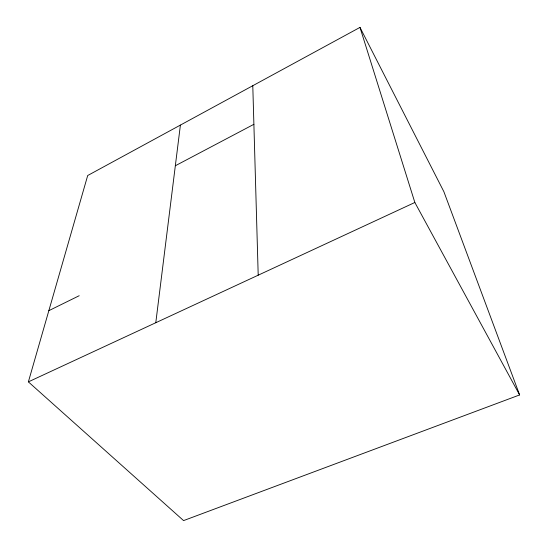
<?xml version="1.0" encoding="UTF-8"?>
<svg xmlns="http://www.w3.org/2000/svg" width="548" height="548" viewBox="0 0 548 548"><rect width="100%" height="100%" fill="white"/><g stroke="black" fill="none" stroke-linecap="round" stroke-linejoin="round"><path stroke-width="0.82" d="M155.783 322.731L180.402 125.088M28.373 381.867L87.701 175.518L359.981 27.4L443.887 191.718L519.627 394.937L183.573 520.6L28.373 381.867L414.85 202.479L359.981 27.4M175.333 165.763L253.895 124.307M48.847 310.661L79.193 295.721M414.85 202.479L519.627 394.937M252.786 85.714L258.204 275.185"/></g></svg>
